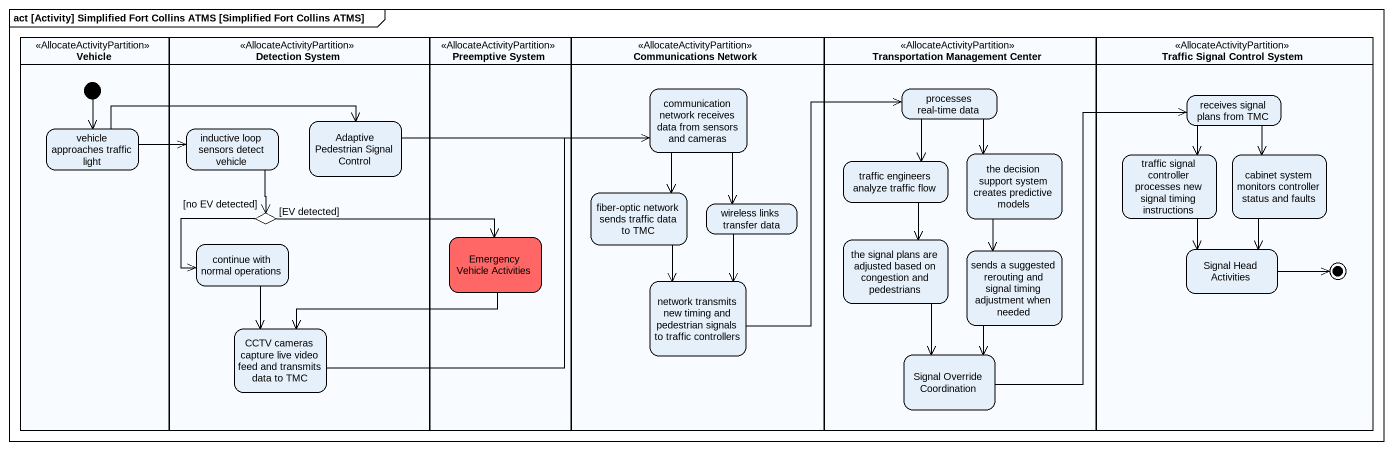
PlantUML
@startuml
mainframe act [Activity] Simplified Fort Collins ATMS [Simplified Fort Collins ATMS]
hide empty description
state Vehicle <<AllocateActivityPartition>> {
  state "vehicle approaches traffic light" as vehicle_approaches_traffic
  [*] --> vehicle_approaches_traffic
}
state "Detection System" as Detection_System <<AllocateActivityPartition>> {
  state "inductive loop sensors detect vehicle" as inductive_loop_sensors
  state "Adaptive Pedestrian Signal Control" as Adaptive_Pedestrian_Signal
  state choice1 <<choice>>
  state "continue with normal operations" as continue_with_normal
  state "CCTV cameras capture live video feed and transmits data to TMC" as CCTV_cameras_capture_live
}
state "Preemptive System" as Preemptive_System <<AllocateActivityPartition>> {
  state "Emergency Vehicle Activities" as Emergency_Vehicle_Activities #FF6666
}
state "Communications Network" as Communications_Network <<AllocateActivityPartition>> {
  state "communication network receives data from sensors and cameras" as communication_network
  state "fiber-optic network sends traffic data to TMC" as fiber_optic_network_sends
  state "wireless links transfer data" as wireless_links_transfer_data
  state "network transmits new timing and pedestrian signals to traffic controllers" as network_transmits_new
}
state "Transportation Management Center" as Transportation_Management <<AllocateActivityPartition>> {
  state "processes real-time data" as processes_real_time_data
  state "traffic engineers analyze traffic flow" as traffic_engineers_analyze
  state "the decision support system creates predictive models" as the_decision_support_system
  state "the signal plans are adjusted based on congestion and pedestrians" as the_signal_plans_are
  state "sends a suggested rerouting and signal timing adjustment when needed" as sends_a_suggested_rerouting
  state "Signal Override Coordination" as Signal_Override_Coordination
}
state "Traffic Signal Control System" as Traffic_Signal_Control <<AllocateActivityPartition>> {
  state "receives signal plans from TMC" as receives_signal_plans_from
  state "traffic signal controller processes new signal timing instructions" as traffic_signal_controller
  state "cabinet system monitors controller status and faults" as cabinet_system_monitors
  state "Signal Head Activities" as Signal_Head_Activities
  Signal_Head_Activities -right-> [*]
}
communication_network --> fiber_optic_network_sends
communication_network --> wireless_links_transfer_data
processes_real_time_data --> traffic_engineers_analyze
processes_real_time_data --> the_decision_support_system
receives_signal_plans_from --> traffic_signal_controller
receives_signal_plans_from --> cabinet_system_monitors
vehicle_approaches_traffic -right-> inductive_loop_sensors
vehicle_approaches_traffic -right-> Adaptive_Pedestrian_Signal
inductive_loop_sensors --> choice1
Adaptive_Pedestrian_Signal -right-> communication_network
traffic_engineers_analyze --> the_signal_plans_are
the_decision_support_system --> sends_a_suggested_rerouting
traffic_signal_controller --> Signal_Head_Activities
cabinet_system_monitors --> Signal_Head_Activities
choice1 --> continue_with_normal : [no EV detected]
choice1 -right-> Emergency_Vehicle_Activities
fiber_optic_network_sends --> network_transmits_new
wireless_links_transfer_data --> network_transmits_new
continue_with_normal --> CCTV_cameras_capture_live
Emergency_Vehicle_Activities -left-> CCTV_cameras_capture_live : [EV detected]
the_signal_plans_are --> Signal_Override_Coordination
sends_a_suggested_rerouting --> Signal_Override_Coordination
network_transmits_new -up-> processes_real_time_data
CCTV_cameras_capture_live -right-> communication_network
Signal_Override_Coordination -up-> receives_signal_plans_from
@enduml
